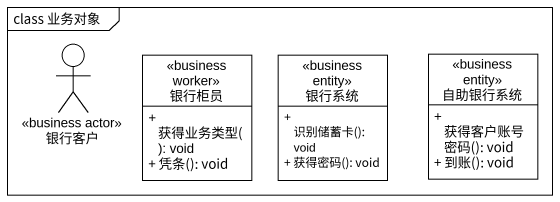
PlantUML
@startuml
mainframe class 业务对象
allowmixing
hide circle
hide empty members
skinparam classAttributeIconSize 0
actor 银行客户 <<business actor>>
class 银行柜员 <<business worker>> {
  + 获得业务类型(): void
  + 凭条(): void
}
class 银行系统 <<business entity>> {
  + 识别储蓄卡(): void
  + 获得密码(): void
}
class 自助银行系统 <<business entity>> {
  + 获得客户账号密码(): void
  + 到账(): void
}
@enduml
